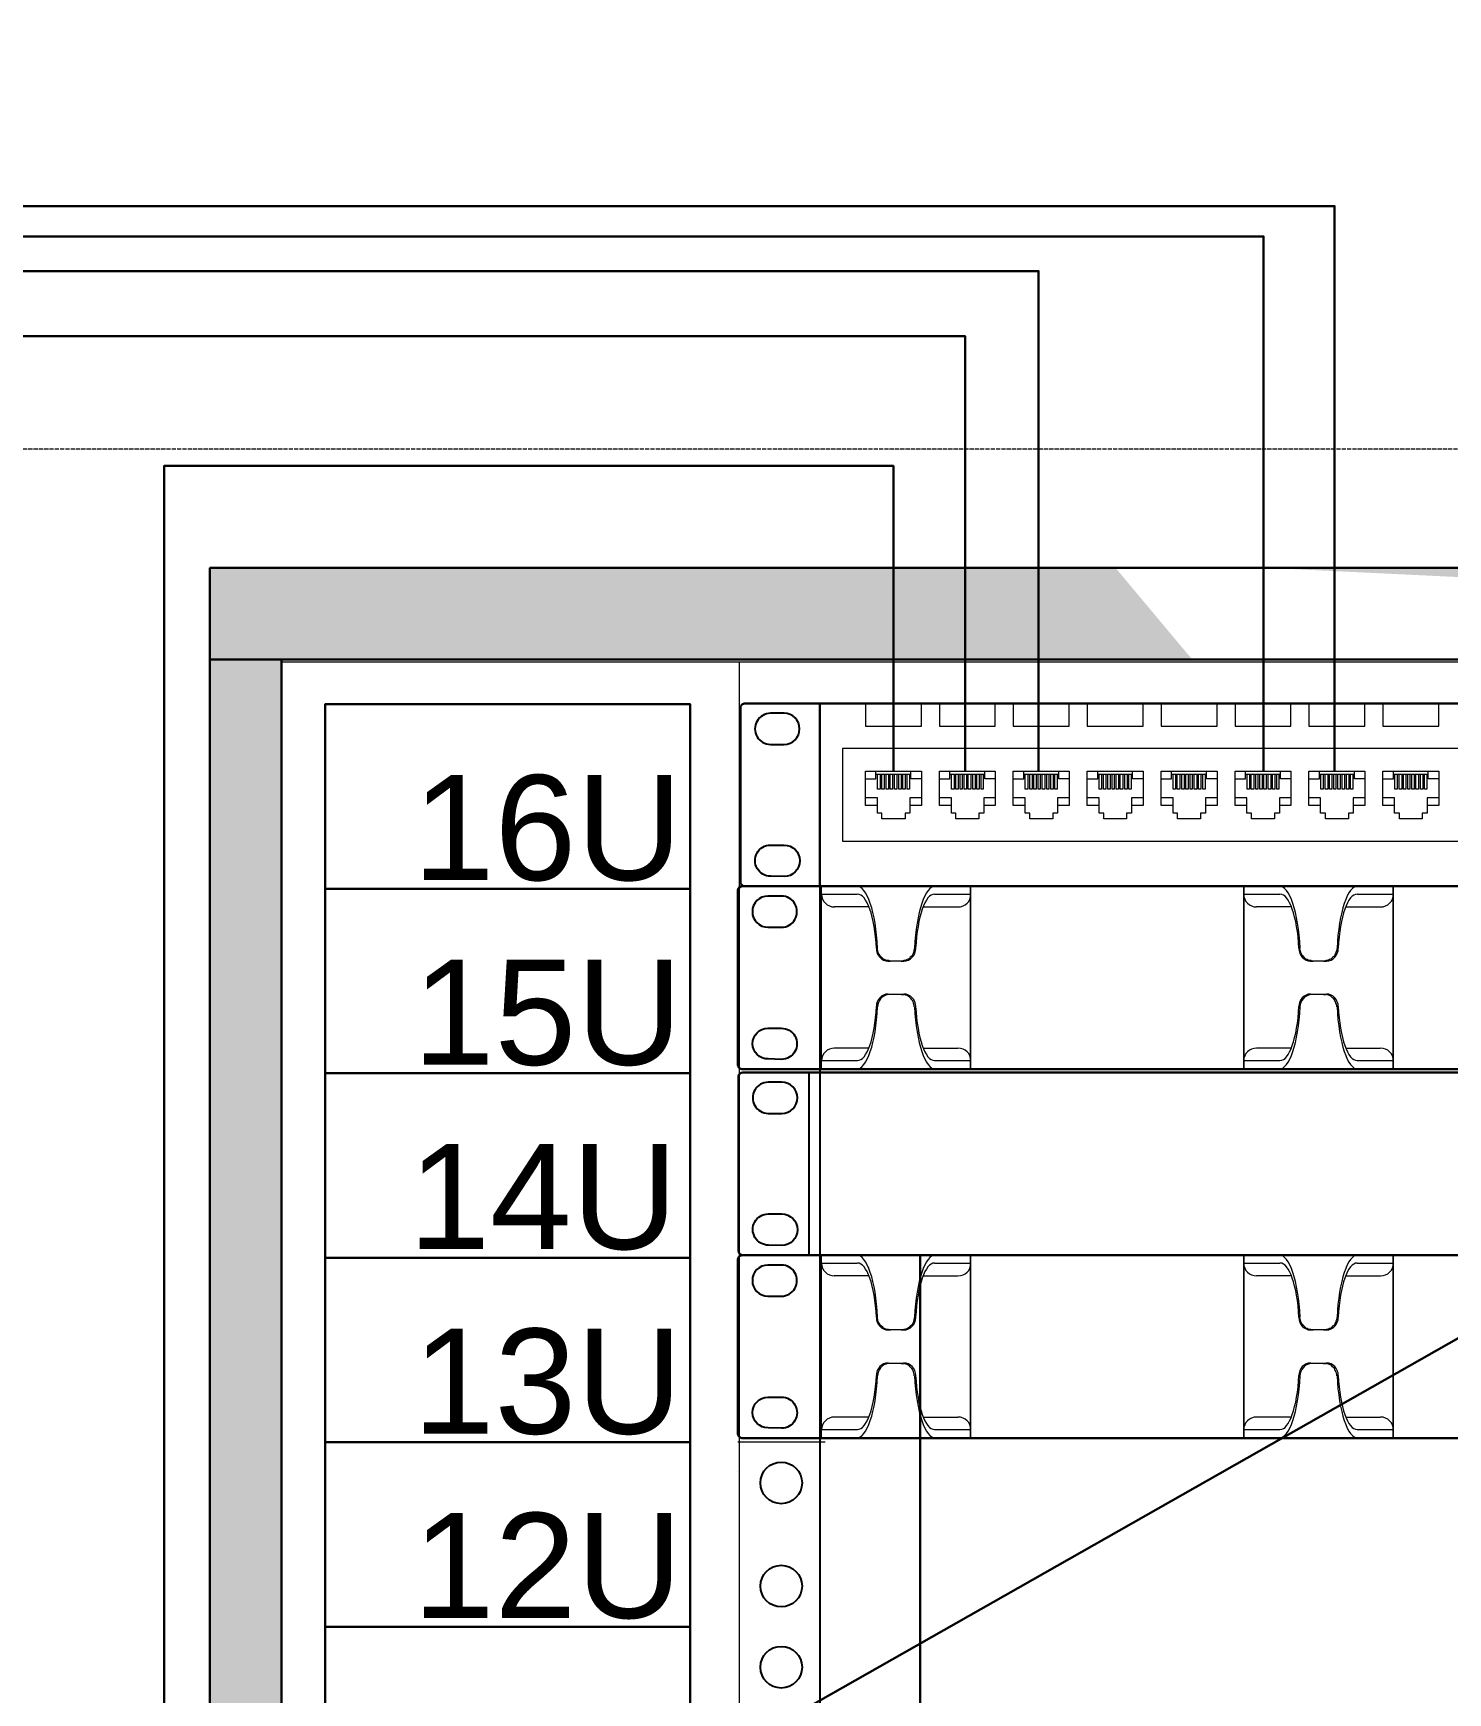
# Model space of a CAD drawing. Header units: millimetres. Extents: x -695119 to 412940, y -249585 to 622758.
# Drawn here: x -662910 to -658920, y 29111 to 33791 of the extents above; entities that cross this region are included whole.
import ezdxf

# ---------------------------------------------------------------- set-up
doc = ezdxf.new("R2010")
doc.units = ezdxf.units.MM
doc.linetypes.add('ACAD_ISO02W100', pattern=[15, 12, -3])
for name, color, linetype, lineweight in [('....ТЕКСТ', 7, 'Continuous', 15), ('_Схема', 5, 'Continuous', 30), ('PDF _Геометрия', 8, 'Continuous', 9)]:
    doc.layers.add(name, color=color, linetype=linetype, lineweight=lineweight)
doc.layers.add('PDF _Сплошная заливка', color=7, linetype='Continuous', true_color=0xffffff)
doc.layers.add('PDF _Текст', color=7, linetype='Continuous')
doc.styles.add('PDF Arial', font='arial.ttf')

msp = doc.modelspace()

# ---------------------------------------------------------------- linework, layer by layer
at = {"layer": '....ТЕКСТ', "linetype": 'ACAD_ISO02W100'}
msp.add_lwpolyline([(-670558.962, 32618.903), (-653933.779, 32618.903), (-653933.779, 18221.259), (-670558.962, 18221.259)], close=True, dxfattribs=at)
at = {"layer": '_Схема', "color": 5}
msp.add_line((-639281.438, 41243.584), (-695119.45, 9543.843), dxfattribs=at)
at = {"layer": '_Схема'}
for points in [[(-659439.496, 31709.821), (-659439.496, 33217.336), (-681186.889, 33217.336), (-681186.889, 35361.826)], [(-659239.204, 31709.821), (-659239.204, 33302.939), (-669067.66, 33302.939), (-669067.66, 35361.826)], [(-660073.957, 31709.821), (-660073.957, 33119.761), (-663166.003, 33119.761), (-663166.003, 26972.131), (-671596.783, 26972.131), (-671596.783, 28652.199)], [(-660281.1, 31709.821), (-660281.1, 32936.583), (-662957.508, 32936.583), (-662957.508, 26819.173), (-673853.701, 26819.173), (-673853.701, 28651.183)], [(-660483.364, 31709.821), (-660483.364, 32570.227), (-662540.517, 32570.227), (-662540.517, 22705.629), (-657833.8, 22705.629), (-657833.8, 21678.757)]]:
    msp.add_lwpolyline(points, dxfattribs=at)
at = {"layer": 'PDF _Геометрия', "lineweight": 15}
for points in [[(-654051.248, 23538.24), (-654051.248, 32283.448), (-662411.132, 32283.448), (-662411.132, 23538.24)], [(-654236.418, 23538.24), (-654236.418, 32016.743), (-662209.029, 32016.743), (-662209.029, 23538.24)], [(-660917.839, 26823.366), (-660917.839, 32016.743)]]:
    msp.add_lwpolyline(points, dxfattribs=at)
at = {"layer": 'PDF _Геометрия', "lineweight": 30}
for points in [[(-662411.132, 32283.448), (-654051.248, 32283.448), (-654051.248, 32024.11), (-662411.132, 32024.11)], [(-662411.132, 32024.11), (-662209.029, 32024.11), (-662209.029, 23538.24), (-662411.132, 23538.24)], [(-661056.44, 31377.499), (-662086.26, 31377.499), (-662086.26, 31898.208), (-661056.44, 31898.208)], [(-661056.44, 30857.805), (-662086.26, 30857.805), (-662086.26, 31377.499), (-661056.44, 31377.499)], [(-661056.44, 30337.096), (-662086.26, 30337.096), (-662086.26, 30857.805), (-661056.44, 30857.805)], [(-661056.44, 29817.487), (-662086.26, 29817.487), (-662086.26, 30337.096), (-661056.44, 30337.096)], [(-661056.44, 29296.778), (-662086.26, 29296.778), (-662086.26, 29817.487), (-661056.44, 29817.487)], [(-661056.44, 28777.084), (-662086.26, 28777.084), (-662086.26, 29296.778), (-661056.44, 29296.778)]]:
    msp.add_lwpolyline(points, close=True, dxfattribs=at)
for points in [[(-655255.653, 31397.057, -0.41666667), (-655268.353, 31384.865), (-660901.413, 31384.865, -0.41666667), (-660914.621, 31396.549), (-660914.621, 31888.64, -0.41666667), (-660901.921, 31900.325), (-655268.353, 31900.325, -0.41666667), (-655256.669, 31888.64), (-655255.653, 31397.057)], [(-655263.019, 30881.597, -0.4128877), (-655275.72, 30869.489), (-660908.864, 30869.489, -0.41433566), (-660922.072, 30881.089), (-660922.072, 31373.265, -0.4128877), (-660909.372, 31384.865), (-655275.72, 31384.865, -0.41145833), (-655264.12, 31373.265), (-655263.019, 30881.597)], [(-660909.372, 30344.547), (-655275.212, 30345.563, -0.4140649), (-655264.12, 30332.862), (-655263.019, 29841.279, -0.4140649), (-655275.72, 29829.087), (-660908.864, 29829.087, -0.41549692), (-660922.072, 29840.771), (-660922.072, 30332.862, -0.41549692), (-660908.271, 30344.547), (-655274.704, 30344.547, 0.41549692), (-655263.019, 30356.146), (-655263.019, 30848.322, 0.4140649), (-655274.704, 30859.922), (-660908.271, 30859.922, 0.4140649), (-660919.955, 30848.322), (-660919.955, 30356.146, 0.41549692), (-660907.763, 30344.547)]]:
    msp.add_lwpolyline(points, format="xyb", dxfattribs=at)
at = {"layer": 'PDF _Геометрия', "lineweight": 25}
for points in [[(-660829.953, 31784.922), (-660791.852, 31784.922, 0.99987043), (-660791.852, 31872.807), (-660829.953, 31872.807, 1.00110467)], [(-660791.852, 31412.382), (-660829.427, 31413.477, -1.00110467), (-660829.953, 31501.283), (-660791.852, 31501.283, -0.99987043)], [(-660837.404, 31269.547), (-660799.303, 31269.547, 1.00110467), (-660799.303, 31357.347), (-660837.404, 31357.347, 0.99958746)], [(-660799.303, 30897.007), (-660836.842, 30898.029, -0.99876478), (-660837.404, 30984.807), (-660799.303, 30984.807, -1.00028186)], [(-660836.303, 30744.604), (-660798.202, 30744.604, 0.99904864), (-660798.202, 30832.405), (-660836.303, 30832.405, 1.00028186)], [(-660798.202, 30372.064), (-660835.741, 30373.05, -1.00028186), (-660836.303, 30460.965), (-660798.202, 30460.965, -0.99904864)], [(-660837.404, 30229.144), (-660799.303, 30229.144, 1.00028186), (-660799.303, 30317.029), (-660837.404, 30317.029, 0.99876478)], [(-660799.303, 29856.604), (-660836.878, 29857.735, -0.99958746), (-660837.404, 29944.489), (-660799.303, 29944.489, -1.00110467)]]:
    msp.add_lwpolyline(points, format="xyb", close=True, dxfattribs=at)
for points in [[(-660691.351, 31384.865), (-660691.351, 31900.325), (-660691.351, 23538.24)], [(-660687.118, 30869.489), (-660687.118, 31384.865)], [(-660687.118, 29829.087), (-660687.118, 30344.547)]]:
    msp.add_lwpolyline(points, dxfattribs=at)
at = {"layer": 'PDF _Геометрия', "lineweight": 5}
for points in [[(-660562.232, 31836.823), (-660404.495, 31836.823), (-660404.495, 31900.325), (-660562.232, 31900.325)], [(-660353.694, 31836.823), (-660196.042, 31836.823), (-660196.042, 31900.325), (-660353.694, 31900.325)], [(-660145.241, 31836.823), (-659987.505, 31836.823), (-659987.505, 31900.325), (-660145.241, 31900.325)], [(-659936.704, 31836.823), (-659779.051, 31836.823), (-659779.051, 31900.325), (-659936.704, 31900.325)], [(-659728.251, 31836.823), (-659570.514, 31836.823), (-659570.514, 31900.325), (-659728.251, 31900.325)], [(-659519.713, 31836.823), (-659362.061, 31836.823), (-659362.061, 31900.325), (-659519.713, 31900.325)], [(-659311.26, 31836.823), (-659153.523, 31836.823), (-659153.523, 31900.325), (-659311.26, 31900.325)], [(-659102.722, 31836.823), (-658945.07, 31836.823), (-658945.07, 31900.325), (-659102.722, 31900.325)], [(-655544.541, 31511.867), (-655544.541, 31773.322), (-660626.749, 31773.322), (-660626.749, 31511.867)]]:
    msp.add_lwpolyline(points, close=True, dxfattribs=at)
for points in [[(-660562.232, 31687.553), (-660532.598, 31687.553), (-660532.598, 31709.821)], [(-660528.365, 31612.453), (-660562.232, 31612.453), (-660562.232, 31709.821), (-660404.495, 31709.821), (-660404.495, 31612.453), (-660437.347, 31612.453)], [(-660532.598, 31701.354), (-660434.129, 31701.354)], [(-660520.914, 31701.354), (-660520.914, 31659.02), (-660528.365, 31659.02), (-660528.365, 31701.354)], [(-660509.315, 31701.354), (-660509.315, 31659.02), (-660515.665, 31659.02), (-660515.665, 31701.354)], [(-660497.63, 31701.354), (-660497.63, 31659.02), (-660503.98, 31659.02), (-660503.98, 31701.354)], [(-660486.031, 31701.354), (-660486.031, 31659.02), (-660492.381, 31659.02), (-660492.381, 31701.354)], [(-660473.331, 31701.354), (-660473.331, 31659.02), (-660480.697, 31659.02), (-660480.697, 31701.354)], [(-660461.646, 31701.354), (-660461.646, 31659.02), (-660467.997, 31659.02), (-660467.997, 31701.354)], [(-660450.047, 31701.354), (-660450.047, 31659.02), (-660456.397, 31659.02), (-660456.397, 31701.354)], [(-660438.363, 31701.354), (-660438.363, 31659.02), (-660444.713, 31659.02), (-660444.713, 31701.354)], [(-660404.495, 31687.553), (-660434.129, 31687.553), (-660434.129, 31709.821)], [(-660353.694, 31687.553), (-660324.061, 31687.553), (-660324.061, 31709.821)], [(-660319.827, 31612.453), (-660353.694, 31612.453), (-660353.694, 31709.821), (-660196.042, 31709.821), (-660196.042, 31612.453), (-660228.809, 31612.453)], [(-660324.061, 31701.354), (-660225.676, 31701.354)], [(-660312.461, 31701.354), (-660312.461, 31659.02), (-660319.827, 31659.02), (-660319.827, 31701.354)], [(-660300.777, 31701.354), (-660300.777, 31659.02), (-660307.127, 31659.02), (-660307.127, 31701.354)], [(-660289.177, 31701.354), (-660289.177, 31659.02), (-660295.527, 31659.02), (-660295.527, 31701.354)], [(-660277.493, 31701.354), (-660277.493, 31659.02), (-660283.843, 31659.02), (-660283.843, 31701.354)], [(-660264.793, 31701.354), (-660264.793, 31659.02), (-660272.244, 31659.02), (-660272.244, 31701.354)], [(-660253.193, 31701.354), (-660253.193, 31659.02), (-660259.543, 31659.02), (-660259.543, 31701.354)], [(-660241.509, 31701.354), (-660241.509, 31659.02), (-660247.859, 31659.02), (-660247.859, 31701.354)], [(-660229.91, 31701.354), (-660229.91, 31659.02), (-660236.26, 31659.02), (-660236.26, 31701.354)], [(-660196.042, 31687.553), (-660225.676, 31687.553), (-660225.676, 31709.821)], [(-660145.241, 31687.553), (-660115.607, 31687.553), (-660115.607, 31709.821)], [(-660111.374, 31612.453), (-660145.241, 31612.453), (-660145.241, 31709.821), (-659987.505, 31709.821), (-659987.505, 31612.453), (-660020.356, 31612.453)], [(-660115.607, 31701.354), (-660017.138, 31701.354)], [(-660103.923, 31701.354), (-660103.923, 31659.02), (-660111.374, 31659.02), (-660111.374, 31701.354)], [(-660092.324, 31701.354), (-660092.324, 31659.02), (-660098.674, 31659.02), (-660098.674, 31701.354)], [(-660080.64, 31701.354), (-660080.64, 31659.02), (-660086.99, 31659.02), (-660086.99, 31701.354)], [(-660069.04, 31701.354), (-660069.04, 31659.02), (-660075.39, 31659.02), (-660075.39, 31701.354)], [(-660056.34, 31701.354), (-660056.34, 31659.02), (-660063.706, 31659.02), (-660063.706, 31701.354)], [(-660044.656, 31701.354), (-660044.656, 31659.02), (-660051.006, 31659.02), (-660051.006, 31701.354)], [(-660033.056, 31701.354), (-660033.056, 31659.02), (-660039.406, 31659.02), (-660039.406, 31701.354)], [(-660021.372, 31701.354), (-660021.372, 31659.02), (-660027.722, 31659.02), (-660027.722, 31701.354)], [(-659987.505, 31687.553), (-660017.138, 31687.553), (-660017.138, 31709.821)], [(-659936.704, 31687.553), (-659907.07, 31687.553), (-659907.07, 31709.821)], [(-659902.836, 31612.453), (-659936.704, 31612.453), (-659936.704, 31709.821), (-659779.051, 31709.821), (-659779.051, 31612.453), (-659811.818, 31612.453)], [(-659907.07, 31701.354), (-659808.685, 31701.354)], [(-659896.486, 31701.354), (-659896.486, 31659.02), (-659902.836, 31659.02), (-659902.836, 31701.354)], [(-659883.786, 31701.354), (-659883.786, 31659.02), (-659891.237, 31659.02), (-659891.237, 31701.354)], [(-659872.186, 31701.354), (-659872.186, 31659.02), (-659878.537, 31659.02), (-659878.537, 31701.354)], [(-659860.502, 31701.354), (-659860.502, 31659.02), (-659866.852, 31659.02), (-659866.852, 31701.354)], [(-659848.903, 31701.354), (-659848.903, 31659.02), (-659855.253, 31659.02), (-659855.253, 31701.354)], [(-659836.202, 31701.354), (-659836.202, 31659.02), (-659843.569, 31659.02), (-659843.569, 31701.354)], [(-659824.518, 31701.354), (-659824.518, 31659.02), (-659830.868, 31659.02), (-659830.868, 31701.354)], [(-659812.919, 31701.354), (-659812.919, 31659.02), (-659819.269, 31659.02), (-659819.269, 31701.354)], [(-659779.051, 31687.553), (-659808.685, 31687.553), (-659808.685, 31709.821)], [(-659728.251, 31687.553), (-659698.617, 31687.553), (-659698.617, 31709.821)], [(-659694.383, 31612.453), (-659728.251, 31612.453), (-659728.251, 31709.821), (-659570.514, 31709.821), (-659570.514, 31612.453), (-659603.365, 31612.453)], [(-659698.617, 31701.354), (-659600.148, 31701.354)], [(-659688.033, 31701.354), (-659688.033, 31659.02), (-659694.383, 31659.02), (-659694.383, 31701.354)], [(-659675.333, 31701.354), (-659675.333, 31659.02), (-659682.699, 31659.02), (-659682.699, 31701.354)], [(-659663.649, 31701.354), (-659663.649, 31659.02), (-659669.999, 31659.02), (-659669.999, 31701.354)], [(-659652.049, 31701.354), (-659652.049, 31659.02), (-659658.399, 31659.02), (-659658.399, 31701.354)], [(-659640.365, 31701.354), (-659640.365, 31659.02), (-659646.715, 31659.02), (-659646.715, 31701.354)], [(-659627.665, 31701.354), (-659627.665, 31659.02), (-659635.116, 31659.02), (-659635.116, 31701.354)], [(-659616.065, 31701.354), (-659616.065, 31659.02), (-659622.415, 31659.02), (-659622.415, 31701.354)], [(-659604.381, 31701.354), (-659604.381, 31659.02), (-659610.731, 31659.02), (-659610.731, 31701.354)], [(-659570.514, 31687.553), (-659600.148, 31687.553), (-659600.148, 31709.821)], [(-659519.713, 31687.553), (-659490.079, 31687.553), (-659490.079, 31709.821)], [(-659486.946, 31612.453), (-659519.713, 31612.453), (-659519.713, 31709.821), (-659362.061, 31709.821), (-659362.061, 31612.453), (-659394.827, 31612.453)], [(-659490.079, 31701.354), (-659391.694, 31701.354)], [(-659479.495, 31701.354), (-659479.495, 31659.02), (-659485.845, 31659.02), (-659485.845, 31701.354)], [(-659466.795, 31701.354), (-659466.795, 31659.02), (-659474.246, 31659.02), (-659474.246, 31701.354)], [(-659455.196, 31701.354), (-659455.196, 31659.02), (-659461.546, 31659.02), (-659461.546, 31701.354)], [(-659443.511, 31701.354), (-659443.511, 31659.02), (-659449.862, 31659.02), (-659449.862, 31701.354)], [(-659431.912, 31701.354), (-659431.912, 31659.02), (-659438.262, 31659.02), (-659438.262, 31701.354)], [(-659419.212, 31701.354), (-659419.212, 31659.02), (-659426.578, 31659.02), (-659426.578, 31701.354)], [(-659407.527, 31701.354), (-659407.527, 31659.02), (-659413.878, 31659.02), (-659413.878, 31701.354)], [(-659395.928, 31701.354), (-659395.928, 31659.02), (-659402.278, 31659.02), (-659402.278, 31701.354)], [(-659362.061, 31687.553), (-659391.694, 31687.553), (-659391.694, 31709.821)], [(-659311.26, 31687.553), (-659281.626, 31687.553), (-659281.626, 31709.821)], [(-659278.408, 31612.453), (-659311.26, 31612.453), (-659311.26, 31709.821), (-659153.523, 31709.821), (-659153.523, 31612.453), (-659186.374, 31612.453)], [(-659281.626, 31701.354), (-659183.157, 31701.354)], [(-659271.042, 31701.354), (-659271.042, 31659.02), (-659277.392, 31659.02), (-659277.392, 31701.354)], [(-659258.342, 31701.354), (-659258.342, 31659.02), (-659265.708, 31659.02), (-659265.708, 31701.354)], [(-659246.658, 31701.354), (-659246.658, 31659.02), (-659253.008, 31659.02), (-659253.008, 31701.354)], [(-659235.058, 31701.354), (-659235.058, 31659.02), (-659241.408, 31659.02), (-659241.408, 31701.354)], [(-659223.374, 31701.354), (-659223.374, 31659.02), (-659229.724, 31659.02), (-659229.724, 31701.354)], [(-659210.674, 31701.354), (-659210.674, 31659.02), (-659218.125, 31659.02), (-659218.125, 31701.354)], [(-659199.074, 31701.354), (-659199.074, 31659.02), (-659205.424, 31659.02), (-659205.424, 31701.354)], [(-659187.39, 31701.354), (-659187.39, 31659.02), (-659193.74, 31659.02), (-659193.74, 31701.354)], [(-659153.523, 31687.553), (-659183.157, 31687.553), (-659183.157, 31709.821)], [(-659102.722, 31687.553), (-659073.088, 31687.553), (-659073.088, 31709.821)], [(-659069.955, 31612.453), (-659102.722, 31612.453), (-659102.722, 31709.821), (-658945.07, 31709.821), (-658945.07, 31612.453), (-658977.836, 31612.453)], [(-659073.088, 31701.354), (-658974.704, 31701.354)], [(-659062.505, 31701.354), (-659062.505, 31659.02), (-659068.855, 31659.02), (-659068.855, 31701.354)], [(-659049.804, 31701.354), (-659049.804, 31659.02), (-659057.255, 31659.02), (-659057.255, 31701.354)], [(-659038.205, 31701.354), (-659038.205, 31659.02), (-659044.555, 31659.02), (-659044.555, 31701.354)], [(-659026.521, 31701.354), (-659026.521, 31659.02), (-659032.871, 31659.02), (-659032.871, 31701.354)], [(-659014.921, 31701.354), (-659014.921, 31659.02), (-659021.271, 31659.02), (-659021.271, 31701.354)], [(-659002.221, 31701.354), (-659002.221, 31659.02), (-659009.587, 31659.02), (-659009.587, 31701.354)], [(-658990.537, 31701.354), (-658990.537, 31659.02), (-658996.887, 31659.02), (-658996.887, 31701.354)], [(-658978.937, 31701.354), (-658978.937, 31659.02), (-658985.287, 31659.02), (-658985.287, 31701.354)], [(-658945.07, 31687.553), (-658974.704, 31687.553), (-658974.704, 31709.821)], [(-660404.495, 31634.636), (-660437.347, 31634.636), (-660437.347, 31591.286), (-660450.047, 31591.286), (-660450.047, 31575.368), (-660515.665, 31575.368), (-660515.665, 31591.286), (-660528.365, 31591.286), (-660528.365, 31634.636), (-660562.232, 31634.636)], [(-660196.042, 31634.636), (-660228.809, 31634.636), (-660228.809, 31591.286), (-660242.61, 31591.286), (-660242.61, 31575.368), (-660307.127, 31575.368), (-660307.127, 31591.286), (-660319.827, 31591.286), (-660319.827, 31634.636), (-660353.694, 31634.636)], [(-659987.505, 31634.636), (-660020.356, 31634.636), (-660020.356, 31591.286), (-660034.072, 31591.286), (-660034.072, 31575.368), (-660098.674, 31575.368), (-660098.674, 31591.286), (-660111.374, 31591.286), (-660111.374, 31634.636), (-660145.241, 31634.636)], [(-659779.051, 31634.636), (-659811.818, 31634.636), (-659811.818, 31591.286), (-659825.619, 31591.286), (-659825.619, 31575.368), (-659890.136, 31575.368), (-659890.136, 31591.286), (-659902.836, 31591.286), (-659902.836, 31634.636), (-659936.704, 31634.636)], [(-659570.514, 31634.636), (-659603.365, 31634.636), (-659603.365, 31591.286), (-659617.081, 31591.286), (-659617.081, 31575.368), (-659681.683, 31575.368), (-659681.683, 31591.286), (-659694.383, 31591.286), (-659694.383, 31634.636), (-659728.251, 31634.636)], [(-659362.061, 31634.636), (-659394.827, 31634.636), (-659394.827, 31591.286), (-659408.628, 31591.286), (-659408.628, 31575.368), (-659473.145, 31575.368), (-659473.145, 31591.286), (-659486.946, 31591.286), (-659486.946, 31634.636), (-659519.713, 31634.636)], [(-659153.523, 31634.636), (-659186.374, 31634.636), (-659186.374, 31591.286), (-659200.09, 31591.286), (-659200.09, 31575.368), (-659264.692, 31575.368), (-659264.692, 31591.286), (-659278.408, 31591.286), (-659278.408, 31634.636), (-659311.26, 31634.636)], [(-658945.07, 31634.636), (-658977.836, 31634.636), (-658977.836, 31591.286), (-658991.637, 31591.286), (-658991.637, 31575.368), (-659056.154, 31575.368), (-659056.154, 31591.286), (-659069.955, 31591.286), (-659069.955, 31634.636), (-659102.722, 31634.636)]]:
    msp.add_lwpolyline(points, dxfattribs=at)
at = {"layer": 'PDF _Геометрия', "lineweight": 9}
for points in [[(-660687.118, 30869.489), (-660687.118, 31384.865), (-660265.894, 31384.865), (-660265.894, 30869.489)], [(-660687.118, 30892.773), (-660687.118, 31384.865), (-660687.118, 30869.489)], [(-660265.894, 31361.581), (-660265.894, 30869.489), (-660265.894, 31384.865)], [(-659495.413, 30869.489), (-659495.413, 31384.865), (-659074.189, 31384.865), (-659074.189, 30869.489)], [(-659495.413, 30892.773), (-659495.413, 31384.865), (-659495.413, 30869.489)], [(-659074.189, 31361.581), (-659074.189, 30869.489), (-659074.189, 31384.865)], [(-660687.118, 29829.087), (-660687.118, 30344.547), (-660265.894, 30344.547), (-660265.894, 29829.087)], [(-660687.118, 29852.37), (-660687.118, 30344.547), (-660687.118, 29829.087)], [(-660265.894, 30321.263), (-660265.894, 29829.087), (-660265.894, 30344.547)], [(-659495.413, 29829.087), (-659495.413, 30344.547), (-659074.189, 30344.547), (-659074.189, 29829.087)], [(-659495.413, 29852.37), (-659495.413, 30344.547), (-659495.413, 29829.087)], [(-659074.189, 30321.263), (-659074.189, 29829.087), (-659074.189, 30344.547)]]:
    msp.add_lwpolyline(points, close=True, dxfattribs=at)
for points in [[(-660687.118, 31384.865), (-660687.118, 31384.865)], [(-660687.118, 31384.865), (-660687.118, 31384.865)], [(-660585.516, 31361.581), (-660687.118, 31361.581)], [(-660687.118, 31361.581), (-660687.118, 31361.581)], [(-660265.894, 31361.581), (-660367.495, 31361.581)], [(-660265.894, 31384.865), (-660265.894, 31384.865)], [(-660265.894, 31384.865), (-660265.894, 31384.865)], [(-659495.413, 31384.865), (-659495.413, 31384.865)], [(-659495.413, 31384.865), (-659495.413, 31384.865)], [(-659393.811, 31361.581), (-659495.413, 31361.581)], [(-659495.413, 31361.581), (-659495.413, 31361.581)], [(-659074.189, 31361.581), (-659175.791, 31361.581)], [(-659074.189, 31384.865), (-659074.189, 31384.865)], [(-659074.189, 31384.865), (-659074.189, 31384.865)], [(-660552.665, 31326.698), (-660650.033, 31326.698)], [(-660551.649, 31326.698), (-660551.649, 31326.698)], [(-660551.649, 31326.698), (-660551.649, 31326.698)], [(-660401.363, 31326.698), (-660401.363, 31326.698)], [(-660401.363, 31326.698), (-660401.363, 31326.698)], [(-660399.246, 31326.698), (-660301.878, 31326.698)], [(-659362.061, 31326.698), (-659459.429, 31326.698)], [(-659359.944, 31326.698), (-659359.944, 31326.698)], [(-659359.944, 31326.698), (-659359.944, 31326.698)], [(-659209.658, 31326.698), (-659209.658, 31326.698)], [(-659209.658, 31326.698), (-659209.658, 31326.698)], [(-659207.541, 31326.698), (-659110.173, 31326.698)], [(-660424.646, 31209.178), (-660424.646, 31206.045), (-660425.662, 31202.828), (-660426.763, 31198.595), (-660427.779, 31195.462), (-660428.88, 31192.245), (-660430.997, 31189.112), (-660433.113, 31186.995), (-660436.246, 31184.878), (-660438.363, 31181.661), (-660441.58, 31179.544), (-660444.713, 31178.528), (-660447.93, 31176.412), (-660451.063, 31175.311), (-660454.28, 31175.311), (-660458.514, 31174.295), (-660461.646, 31174.295), (-660454.28, 31174.295), (-660498.731, 31174.295), (-660491.28, 31174.295), (-660494.498, 31174.295), (-660497.63, 31175.311), (-660500.848, 31175.311), (-660505.081, 31176.412), (-660508.214, 31178.528), (-660511.431, 31179.544), (-660513.548, 31181.661), (-660516.681, 31184.878), (-660518.797, 31186.995), (-660520.914, 31189.112), (-660523.031, 31192.245), (-660525.148, 31195.462), (-660526.248, 31198.595), (-660527.264, 31202.828), (-660528.365, 31206.045), (-660528.365, 31209.178)], [(-659232.942, 31209.178), (-659232.942, 31206.045), (-659233.958, 31202.828), (-659235.058, 31198.595), (-659236.074, 31195.462), (-659238.191, 31192.245), (-659239.292, 31189.112), (-659241.408, 31186.995), (-659244.541, 31184.878), (-659246.658, 31181.661), (-659249.875, 31179.544), (-659253.008, 31178.528), (-659256.225, 31176.412), (-659259.358, 31175.311), (-659262.575, 31175.311), (-659266.809, 31174.295), (-659269.942, 31174.295), (-659262.575, 31174.295), (-659307.026, 31174.295), (-659299.575, 31174.295), (-659302.793, 31174.295), (-659305.926, 31175.311), (-659309.143, 31175.311), (-659313.376, 31176.412), (-659316.509, 31178.528), (-659319.726, 31179.544), (-659321.843, 31181.661), (-659324.976, 31184.878), (-659327.093, 31186.995), (-659329.209, 31189.112), (-659331.326, 31192.245), (-659333.443, 31195.462), (-659334.543, 31198.595), (-659335.559, 31202.828), (-659336.66, 31206.045), (-659336.66, 31209.178)], [(-660585.516, 30892.773), (-660687.118, 30892.773)], [(-660552.665, 30928.757), (-660650.033, 30928.757)], [(-660399.246, 30928.757), (-660301.878, 30928.757)], [(-660265.894, 30892.773), (-660367.495, 30892.773)], [(-660265.894, 30892.773), (-660265.894, 30892.773)], [(-659393.811, 30892.773), (-659495.413, 30892.773)], [(-659362.061, 30928.757), (-659459.429, 30928.757)], [(-659207.541, 30928.757), (-659110.173, 30928.757)], [(-659074.189, 30892.773), (-659175.791, 30892.773)], [(-659074.189, 30892.773), (-659074.189, 30892.773)], [(-660687.118, 30869.489), (-660687.118, 30869.489)], [(-660265.894, 30869.489), (-660265.894, 30869.489)], [(-660265.894, 30869.489), (-660265.894, 30869.489)], [(-659495.413, 30869.489), (-659495.413, 30869.489)], [(-659074.189, 30869.489), (-659074.189, 30869.489)], [(-659074.189, 30869.489), (-659074.189, 30869.489)], [(-660687.118, 30344.547), (-660687.118, 30344.547)], [(-660687.118, 30344.547), (-660687.118, 30344.547)], [(-660265.894, 30344.547), (-660265.894, 30344.547)], [(-660265.894, 30344.547), (-660265.894, 30344.547)], [(-659495.413, 30344.547), (-659495.413, 30344.547)], [(-659495.413, 30344.547), (-659495.413, 30344.547)], [(-659074.189, 30344.547), (-659074.189, 30344.547)], [(-659074.189, 30344.547), (-659074.189, 30344.547)], [(-660585.516, 30321.263), (-660687.118, 30321.263)], [(-660687.118, 30321.263), (-660687.118, 30321.263)], [(-660552.665, 30286.295), (-660650.033, 30286.295)], [(-660551.649, 30286.295), (-660551.649, 30286.295)], [(-660551.649, 30286.295), (-660551.649, 30286.295)], [(-660401.363, 30286.295), (-660401.363, 30286.295)], [(-660401.363, 30286.295), (-660401.363, 30286.295)], [(-660399.246, 30286.295), (-660301.878, 30286.295)], [(-660265.894, 30321.263), (-660367.495, 30321.263)], [(-659393.811, 30321.263), (-659495.413, 30321.263)], [(-659495.413, 30321.263), (-659495.413, 30321.263)], [(-659362.061, 30286.295), (-659459.429, 30286.295)], [(-659359.944, 30286.295), (-659359.944, 30286.295)], [(-659359.944, 30286.295), (-659359.944, 30286.295)], [(-659209.658, 30286.295), (-659209.658, 30286.295)], [(-659209.658, 30286.295), (-659209.658, 30286.295)], [(-659207.541, 30286.295), (-659110.173, 30286.295)], [(-659074.189, 30321.263), (-659175.791, 30321.263)], [(-660424.646, 30168.86), (-660424.646, 30165.643), (-660425.662, 30162.51), (-660426.763, 30158.277), (-660427.779, 30155.059), (-660428.88, 30151.926), (-660430.997, 30148.709), (-660433.113, 30146.592), (-660436.246, 30144.476), (-660438.363, 30141.343), (-660441.58, 30139.226), (-660444.713, 30138.126), (-660447.93, 30136.009), (-660451.063, 30134.993), (-660454.28, 30134.993), (-660458.514, 30133.892), (-660461.646, 30133.892), (-660454.28, 30133.892), (-660498.731, 30133.892), (-660491.28, 30133.892), (-660494.498, 30133.892), (-660497.63, 30134.993), (-660500.848, 30134.993), (-660505.081, 30136.009), (-660508.214, 30138.126), (-660511.431, 30139.226), (-660513.548, 30141.343), (-660516.681, 30144.476), (-660518.797, 30146.592), (-660520.914, 30148.709), (-660523.031, 30151.926), (-660525.148, 30155.059), (-660526.248, 30158.277), (-660527.264, 30162.51), (-660528.365, 30165.643), (-660528.365, 30168.86)], [(-659232.942, 30168.86), (-659232.942, 30165.643), (-659233.958, 30162.51), (-659235.058, 30158.277), (-659236.074, 30155.059), (-659238.191, 30151.926), (-659239.292, 30148.709), (-659241.408, 30146.592), (-659244.541, 30144.476), (-659246.658, 30141.343), (-659249.875, 30139.226), (-659253.008, 30138.126), (-659256.225, 30136.009), (-659259.358, 30134.993), (-659262.575, 30134.993), (-659266.809, 30133.892), (-659269.942, 30133.892), (-659262.575, 30133.892), (-659307.026, 30133.892), (-659299.575, 30133.892), (-659302.793, 30133.892), (-659305.926, 30134.993), (-659309.143, 30134.993), (-659313.376, 30136.009), (-659316.509, 30138.126), (-659319.726, 30139.226), (-659321.843, 30141.343), (-659324.976, 30144.476), (-659327.093, 30146.592), (-659329.209, 30148.709), (-659331.326, 30151.926), (-659333.443, 30155.059), (-659334.543, 30158.277), (-659335.559, 30162.51), (-659336.66, 30165.643), (-659336.66, 30168.86)], [(-660552.665, 29888.354), (-660650.033, 29888.354)], [(-660399.246, 29888.354), (-660301.878, 29888.354)], [(-659362.061, 29888.354), (-659459.429, 29888.354)], [(-659207.541, 29888.354), (-659110.173, 29888.354)], [(-660585.516, 29852.37), (-660687.118, 29852.37)], [(-660687.118, 29829.087), (-660687.118, 29829.087)], [(-660265.894, 29852.37), (-660367.495, 29852.37)], [(-660265.894, 29852.37), (-660265.894, 29852.37)], [(-660265.894, 29829.087), (-660265.894, 29829.087)], [(-660265.894, 29829.087), (-660265.894, 29829.087)], [(-659393.811, 29852.37), (-659495.413, 29852.37)], [(-659495.413, 29829.087), (-659495.413, 29829.087)], [(-659074.189, 29852.37), (-659175.791, 29852.37)], [(-659074.189, 29852.37), (-659074.189, 29852.37)], [(-659074.189, 29829.087), (-659074.189, 29829.087)], [(-659074.189, 29829.087), (-659074.189, 29829.087)]]:
    msp.add_lwpolyline(points, dxfattribs=at)
for points in [[(-660424.646, 31045.176), (-660424.646, 31048.309), (-660425.662, 31052.542), (-660426.763, 31055.759), (-660427.779, 31058.892), (-660428.88, 31062.11), (-660430.997, 31065.242), (-660433.113, 31067.359), (-660436.246, 31070.576), (-660438.363, 31072.693), (-660441.58, 31074.81), (-660444.713, 31076.926), (-660447.93, 31077.942), (-660451.063, 31079.043), (-660454.28, 31080.059), (-660458.514, 31080.059), (-660461.646, 31080.059), (-660454.28, 31080.059), (-660498.731, 31080.059, 0.33896764), (-660528.365, 31045.176)], [(-659232.942, 31045.176), (-659232.942, 31048.309), (-659233.958, 31052.542), (-659235.058, 31055.759), (-659236.074, 31058.892), (-659238.191, 31062.11), (-659239.292, 31065.242), (-659241.408, 31067.359), (-659244.541, 31070.576), (-659246.658, 31072.693), (-659249.875, 31074.81), (-659253.008, 31076.926), (-659256.225, 31077.942), (-659259.358, 31079.043), (-659262.575, 31080.059), (-659266.809, 31080.059), (-659269.942, 31080.059), (-659262.575, 31080.059), (-659307.026, 31080.059, 0.33896764), (-659336.66, 31045.176)], [(-660424.646, 30004.773), (-660424.646, 30007.991), (-660425.662, 30012.224), (-660426.763, 30015.357), (-660427.779, 30018.574), (-660428.88, 30021.707), (-660430.997, 30024.924), (-660433.113, 30027.041), (-660436.246, 30030.174), (-660438.363, 30032.29), (-660441.58, 30034.407), (-660444.713, 30036.524), (-660447.93, 30037.624), (-660451.063, 30038.64), (-660454.28, 30039.741), (-660458.514, 30039.741), (-660461.646, 30039.741), (-660454.28, 30039.741), (-660498.731, 30039.741, 0.3369172), (-660528.365, 30004.773)], [(-659232.942, 30004.773), (-659232.942, 30007.991), (-659233.958, 30012.224), (-659235.058, 30015.357), (-659236.074, 30018.574), (-659238.191, 30021.707), (-659239.292, 30024.924), (-659241.408, 30027.041), (-659244.541, 30030.174), (-659246.658, 30032.29), (-659249.875, 30034.407), (-659253.008, 30036.524), (-659256.225, 30037.624), (-659259.358, 30038.64), (-659262.575, 30039.741), (-659266.809, 30039.741), (-659269.942, 30039.741), (-659262.575, 30039.741), (-659307.026, 30039.741, 0.3369172), (-659336.66, 30004.773)]]:
    msp.add_lwpolyline(points, format="xyb", dxfattribs=at)
at = {"layer": 'PDF _Геометрия', "lineweight": 25}
msp.add_lwpolyline([(-660720.985, 30859.922), (-655460.974, 30859.922), (-655460.974, 30344.547), (-660720.985, 30344.547)], close=True, dxfattribs=at)
at = {"layer": 'PDF _Геометрия', "color": 52, "lineweight": 30, "true_color": 0xc8c92d}
msp.add_lwpolyline([(-659624.532, 28780.302), (-659624.532, 29001.455, 0.41447368), (-659666.866, 29043.789), (-660365.379, 29043.789, -0.4137931), (-660407.713, 29086.123), (-660407.713, 30344.547)], format="xyb", dxfattribs=at)
at = {"layer": 'PDF _Геометрия', "color": 7, "lineweight": 0, "true_color": 0xffffff}
msp.add_lwpolyline([(-660922.072, 29818.503), (-660675.434, 29818.503)], dxfattribs=at)
at = {"layer": 'PDF _Геометрия', "lineweight": 0}
msp.add_lwpolyline([(-660922.072, 29733.835), (-660922.072, 29733.835)], dxfattribs=at)
at = {"layer": 'PDF _Геометрия', "lineweight": 25}
for centre in [(-660799.842, 29702.646), (-660799.842, 29411.557), (-660799.842, 29182.953)]:
    msp.add_circle(centre, 58.791, dxfattribs=at)
at = {"layer": 'PDF _Геометрия', "lineweight": 9}
for points in [[(-660686.017, 31362.089), (-660686.017, 31342.531), (-660669.761, 31326.698), (-660649.525, 31326.698)], [(-660528.026, 31210.025), (-660532.768, 31312.135), (-660558.083, 31386.897), (-660587.717, 31385.965)], [(-660531.328, 31210.279), (-660535.9, 31299.604), (-660558.591, 31364.206), (-660584.839, 31362.597)], [(-660364.278, 31385.965), (-660393.827, 31386.897), (-660419.228, 31312.135), (-660423.884, 31210.025)], [(-660367.072, 31362.597), (-660393.319, 31364.206), (-660416.01, 31299.604), (-660420.667, 31210.279)], [(-660301.37, 31326.698), (-660281.134, 31326.698), (-660264.793, 31342.531), (-660264.793, 31362.089)], [(-659495.413, 31362.089), (-659495.413, 31342.531), (-659479.072, 31326.698), (-659458.921, 31326.698)], [(-659336.321, 31210.025), (-659341.063, 31312.135), (-659366.379, 31386.897), (-659396.013, 31385.965)], [(-659339.624, 31210.279), (-659344.196, 31299.604), (-659366.887, 31364.206), (-659393.134, 31362.597)], [(-659172.573, 31385.965), (-659202.122, 31386.897), (-659227.523, 31312.135), (-659232.18, 31210.025)], [(-659175.367, 31362.597), (-659201.614, 31364.206), (-659224.305, 31299.604), (-659228.962, 31210.279)], [(-659109.665, 31326.698), (-659089.429, 31326.698), (-659073.088, 31342.531), (-659073.088, 31362.089)], [(-660531.498, 31209.686), (-660531.498, 31190.128), (-660516.596, 31174.295), (-660498.223, 31174.295)], [(-660453.772, 31174.295), (-660435.315, 31174.295), (-660420.413, 31190.128), (-660420.413, 31209.686)], [(-659339.793, 31209.686), (-659339.793, 31190.128), (-659324.891, 31174.295), (-659306.518, 31174.295)], [(-659262.067, 31174.295), (-659243.61, 31174.295), (-659228.708, 31190.128), (-659228.708, 31209.686)], [(-660498.223, 31081.16), (-660516.596, 31081.16), (-660531.498, 31065.242), (-660531.498, 31045.684)], [(-660420.413, 31045.684), (-660420.413, 31065.242), (-660435.315, 31081.16), (-660453.772, 31081.16)], [(-659306.518, 31081.16), (-659324.891, 31081.16), (-659339.793, 31065.242), (-659339.793, 31045.684)], [(-659228.708, 31045.684), (-659228.708, 31065.242), (-659243.61, 31081.16), (-659262.067, 31081.16)], [(-660587.717, 30869.489), (-660558.083, 30868.473), (-660532.768, 30943.235), (-660528.026, 31045.345)], [(-660584.839, 30893.789), (-660558.591, 30892.265), (-660535.9, 30956.867), (-660531.328, 31046.192)], [(-660423.884, 31045.345), (-660419.228, 30943.235), (-660393.827, 30868.473), (-660364.278, 30869.489)], [(-660420.667, 31046.192), (-660416.01, 30956.867), (-660393.319, 30892.265), (-660367.072, 30893.789)], [(-659396.013, 30869.489), (-659366.379, 30868.473), (-659341.063, 30943.235), (-659336.321, 31045.345)], [(-659393.134, 30893.789), (-659366.887, 30892.265), (-659344.196, 30956.867), (-659339.624, 31046.192)], [(-659232.18, 31045.345), (-659227.523, 30943.235), (-659202.122, 30868.473), (-659172.573, 30869.489)], [(-659228.962, 31046.192), (-659224.305, 30956.867), (-659201.614, 30892.265), (-659175.367, 30893.789)], [(-660649.525, 30928.757), (-660669.761, 30928.757), (-660686.017, 30912.839), (-660686.017, 30893.281)], [(-660264.793, 30893.281), (-660264.793, 30912.839), (-660281.134, 30928.757), (-660301.37, 30928.757)], [(-659458.921, 30928.757), (-659479.072, 30928.757), (-659495.413, 30912.839), (-659495.413, 30893.281)], [(-659073.088, 30893.281), (-659073.088, 30912.839), (-659089.429, 30928.757), (-659109.665, 30928.757)], [(-660528.026, 30169.707), (-660532.768, 30271.817), (-660558.083, 30346.579), (-660587.717, 30345.563)], [(-660364.278, 30345.563), (-660393.827, 30346.579), (-660419.228, 30271.817), (-660423.884, 30169.707)], [(-659336.321, 30169.707), (-659341.063, 30271.817), (-659366.379, 30346.579), (-659396.013, 30345.563)], [(-659172.573, 30345.563), (-659202.122, 30346.579), (-659227.523, 30271.817), (-659232.18, 30169.707)], [(-660686.017, 30321.771), (-660686.017, 30302.212), (-660669.761, 30286.295), (-660649.525, 30286.295)], [(-660531.328, 30169.876), (-660535.9, 30259.201), (-660558.591, 30323.803), (-660584.839, 30322.279)], [(-660367.072, 30322.279), (-660393.319, 30323.803), (-660416.01, 30259.201), (-660420.667, 30169.876)], [(-660301.37, 30286.295), (-660281.134, 30286.295), (-660264.793, 30302.212), (-660264.793, 30321.771)], [(-659495.413, 30321.771), (-659495.413, 30302.212), (-659479.072, 30286.295), (-659458.921, 30286.295)], [(-659339.624, 30169.876), (-659344.196, 30259.201), (-659366.887, 30323.803), (-659393.134, 30322.279)], [(-659175.367, 30322.279), (-659201.614, 30323.803), (-659224.305, 30259.201), (-659228.962, 30169.876)], [(-659109.665, 30286.295), (-659089.429, 30286.295), (-659073.088, 30302.212), (-659073.088, 30321.771)], [(-660531.498, 30169.368), (-660531.498, 30149.81), (-660516.596, 30133.892), (-660498.223, 30133.892)], [(-660453.772, 30133.892), (-660435.315, 30133.892), (-660420.413, 30149.81), (-660420.413, 30169.368)], [(-659339.793, 30169.368), (-659339.793, 30149.81), (-659324.891, 30133.892), (-659306.518, 30133.892)], [(-659262.067, 30133.892), (-659243.61, 30133.892), (-659228.708, 30149.81), (-659228.708, 30169.368)], [(-660587.717, 29829.087), (-660558.083, 29828.071), (-660532.768, 29902.833), (-660528.026, 30004.942)], [(-660584.839, 29853.471), (-660558.591, 29851.862), (-660535.9, 29916.464), (-660531.328, 30005.874)], [(-660498.223, 30040.757), (-660516.596, 30040.757), (-660531.498, 30024.924), (-660531.498, 30005.281)], [(-660420.413, 30005.281), (-660420.413, 30024.924), (-660435.315, 30040.757), (-660453.772, 30040.757)], [(-660423.884, 30004.942), (-660419.228, 29902.833), (-660393.827, 29828.071), (-660364.278, 29829.087)], [(-660420.667, 30005.874), (-660416.01, 29916.464), (-660393.319, 29851.862), (-660367.072, 29853.471)], [(-659396.013, 29829.087), (-659366.379, 29828.071), (-659341.063, 29902.833), (-659336.321, 30004.942)], [(-659393.134, 29853.471), (-659366.887, 29851.862), (-659344.196, 29916.464), (-659339.624, 30005.874)], [(-659306.518, 30040.757), (-659324.891, 30040.757), (-659339.793, 30024.924), (-659339.793, 30005.281)], [(-659228.708, 30005.281), (-659228.708, 30024.924), (-659243.61, 30040.757), (-659262.067, 30040.757)], [(-659232.18, 30004.942), (-659227.523, 29902.833), (-659202.122, 29828.071), (-659172.573, 29829.087)], [(-659228.962, 30005.874), (-659224.305, 29916.464), (-659201.614, 29851.862), (-659175.367, 29853.471)], [(-660649.525, 29888.354), (-660669.761, 29888.354), (-660686.017, 29872.521), (-660686.017, 29852.878)], [(-660264.793, 29852.878), (-660264.793, 29872.521), (-660281.134, 29888.354), (-660301.37, 29888.354)], [(-659458.921, 29888.354), (-659479.072, 29888.354), (-659495.413, 29872.521), (-659495.413, 29852.878)], [(-659073.088, 29852.878), (-659073.088, 29872.521), (-659089.429, 29888.354), (-659109.665, 29888.354)]]:
    msp.add_open_spline(points, degree=3, dxfattribs=at)
at = {"layer": 'PDF _Сплошная заливка', "transparency": 33554559}
for points in [[(-660480.697, 32283.448), (-662411.132, 32283.448), (-660480.697, 32024.11)], [(-662411.132, 32283.448), (-660480.697, 32024.11), (-662411.132, 32024.11)], [(-659857.37, 32283.448), (-660480.697, 32283.448), (-659857.37, 32024.11)], [(-660480.697, 32283.448), (-659857.37, 32024.11), (-660480.697, 32024.11)], [(-659857.37, 32283.448), (-659640.365, 32024.11), (-659857.37, 32024.11)], [(-654051.248, 32283.448), (-659440.379, 32283.448), (-654051.248, 32024.11)], [(-662209.029, 32024.11), (-662411.132, 32024.11), (-662209.029, 23538.24)], [(-662411.132, 32024.11), (-662209.029, 23538.24), (-662411.132, 23538.24)]]:
    msp.add_solid(points, dxfattribs=at)

# ---------------------------------------------------------------- texts
at = {"layer": 'PDF _Текст', "char_height": 296.4124, "attachment_point": 7, "style": 'PDF Arial'}
for s, insert in [('16U', (-661838.584, 31398.054)), ('15U', (-661838.584, 30877.344)), ('14U', (-661851.284, 30357.693)), ('13U', (-661838.584, 29836.983)), ('12U', (-661838.584, 29317.332))]:
    msp.add_mtext(s, dxfattribs=dict(at, insert=insert))

doc.saveas('drawing.dxf')
